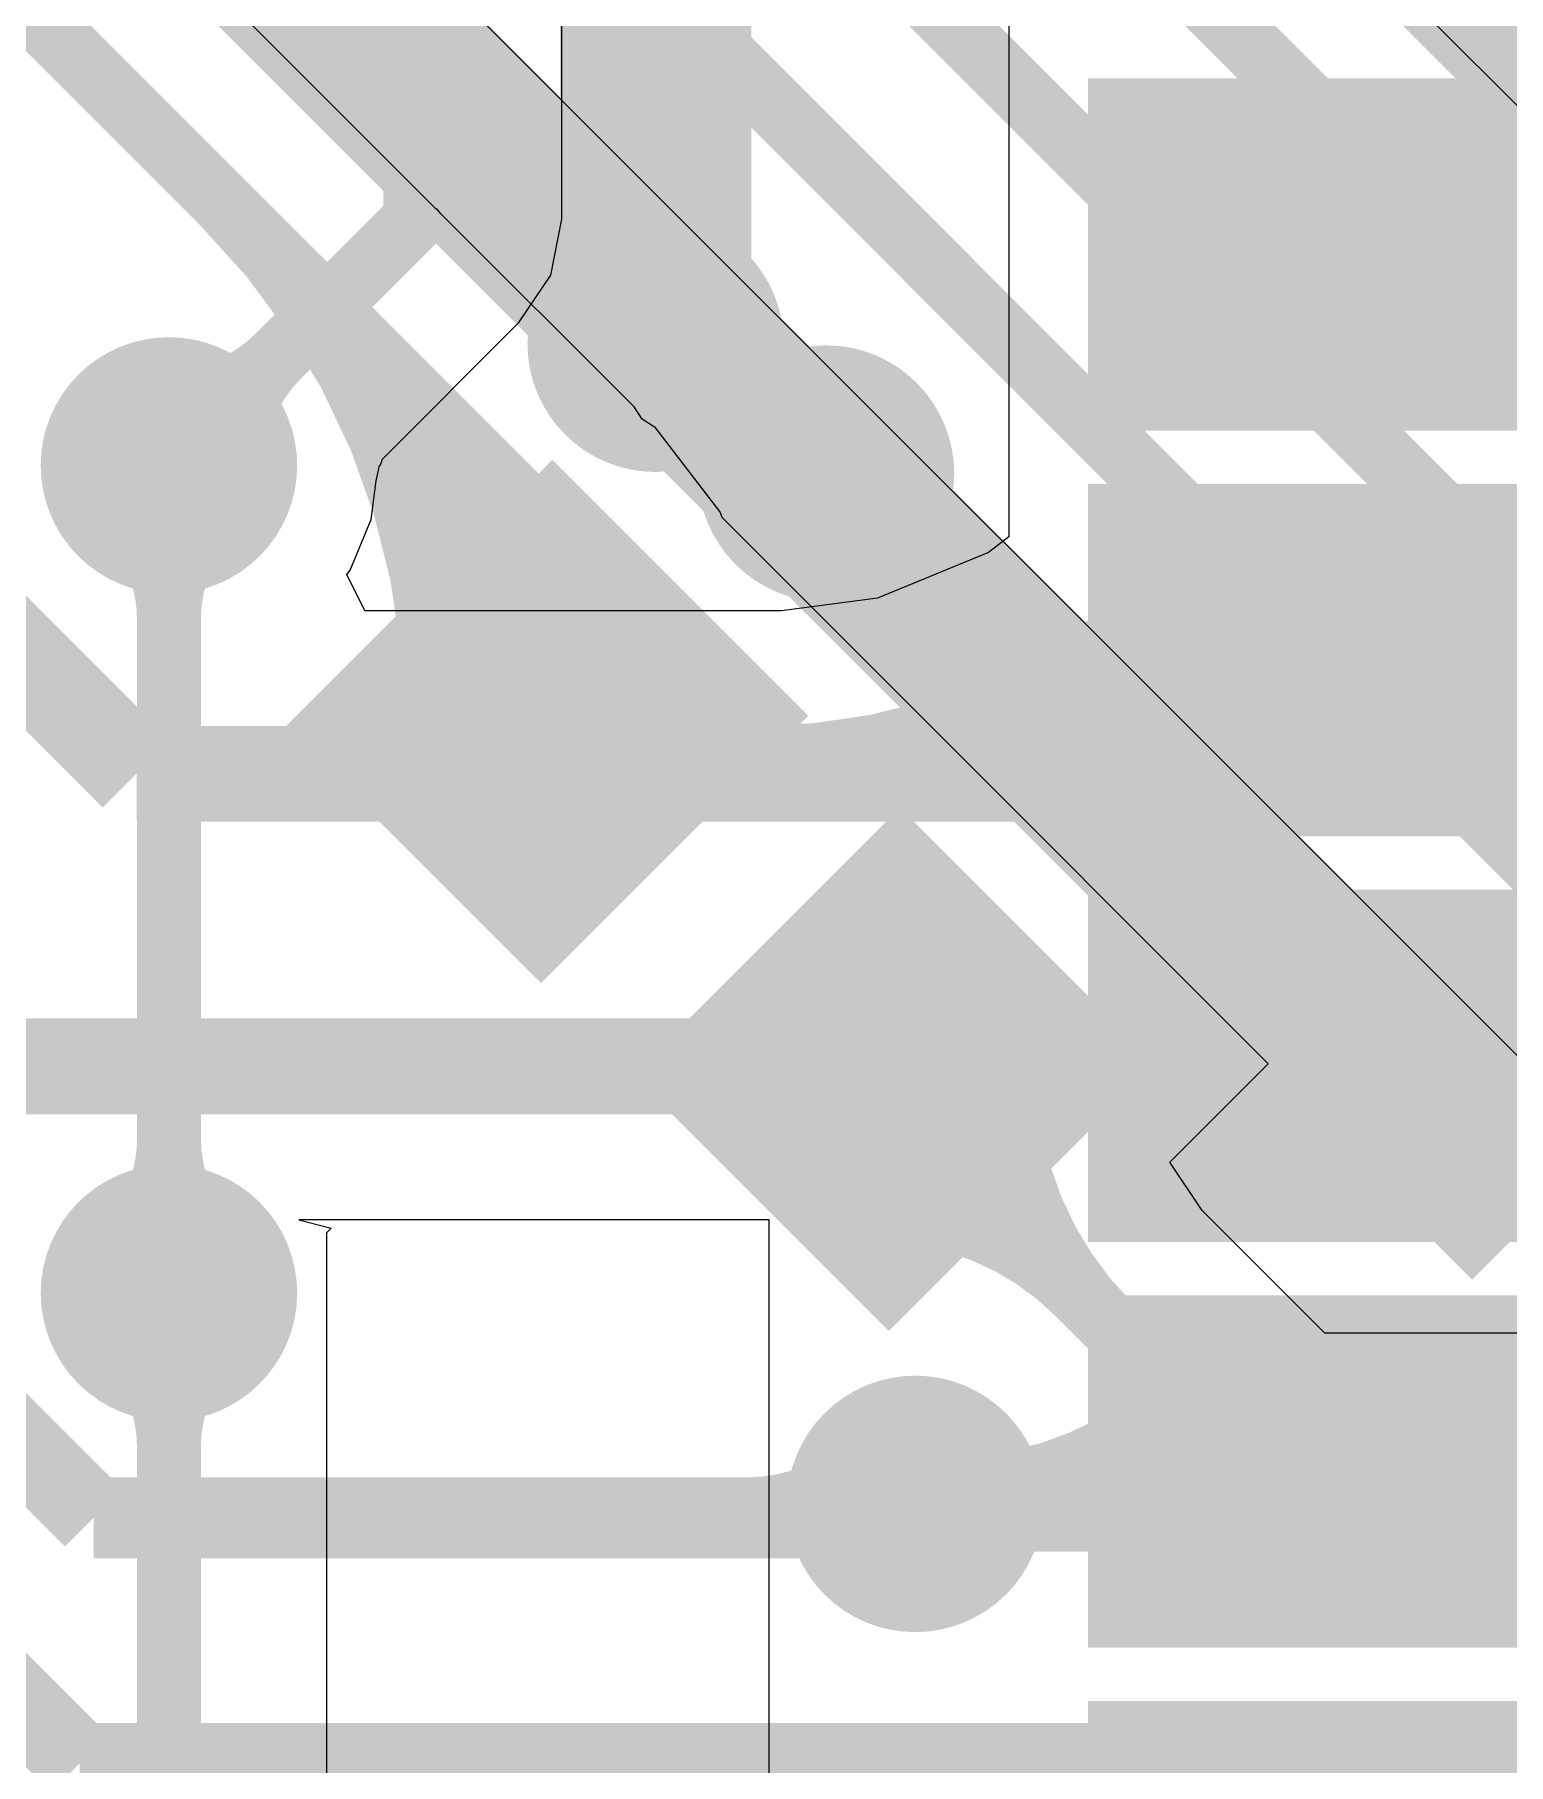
# Model space of a CAD drawing. Extents: x 56.2 to 141.8, y 48 to 96.4.
# Drawn here: x 104.15 to 108.77, y 76.93 to 82.35 of the extents above; entities that cross this region are included whole.
import ezdxf

# ---------------------------------------------------------------- set-up
doc = ezdxf.new("R2010")
doc.units = 0
doc.header["$MEASUREMENT"] = 0
for name, color, linetype in [('BOTTOMLAYER', 5, 'CONTINUOUS'), ('BOTTOMPASTE', 16, 'CONTINUOUS'), ('BOTTOMSOLDER', 6, 'CONTINUOUS'), ('MULTILAYER', 9, 'CONTINUOUS'), ('TOPLAYER', 1, 'CONTINUOUS'), ('TOPPASTE', 8, 'CONTINUOUS'), ('TOPSOLDER', 216, 'CONTINUOUS')]:
    doc.layers.add(name, color=color, linetype=linetype)

msp = doc.modelspace()

# ---------------------------------------------------------------- linework, layer by layer
at = {"layer": 'BOTTOMLAYER'}
for p, q in [((101.790952, 86.155185), (108.895568, 79.050568)), ((105.4089, 81.802963), (101.174012, 86.037852)), ((109.918048, 81.002215), (105.645532, 85.274732)), ((105.408908, 81.802958), (105.4089, 81.802963)), ((105.410317, 81.804368), (105.408908, 81.802958)), ((105.423233, 81.78863), (105.410317, 81.804368)), ((106.02816, 81.183704), (105.423233, 81.78863)), ((106.053628, 81.145588), (106.02816, 81.183704)), ((106.091749, 81.120117), (106.053628, 81.145588)), ((106.093255, 81.121623), (106.091749, 81.120117)), ((106.296668, 80.856534), (106.093255, 81.121623)), ((106.30506, 80.836275), (106.296668, 80.856534)), ((106.86115, 80.280185), (106.30506, 80.836275)), ((108.013734, 79.127601), (106.86115, 80.280185)), ((107.705896, 78.819764), (108.013734, 79.127601)), ((107.807382, 78.667882), (107.705896, 78.819764)), ((108.190848, 78.284415), (107.807382, 78.667882)), ((114.211496, 78.284415), (108.190848, 78.284415))]:
    msp.add_line(p, q, dxfattribs=at)
for points, const_width in [([(102.616, 87.6554), (109.728, 80.5434)], 0.2), ([(102.2604, 87.1474), (109.474, 79.9338)], 0.2), ([(101.981, 86.614), (109.22, 79.375)], 0.2), ([(100.6094, 85.9536), (105.703728, 80.859272)], 0.2), ([(102.8192, 84.709), (108.8644, 78.6638)], 0.599999), ([(106.8324, 84.4042), (110.0328, 81.2038)], 0.599999), ([(104.5718, 78.4098), (104.5718, 81.0006)], 0.2), ([(105.703728, 80.122672), (105.703728, 80.859272)], 0.2), ([(102.87, 79.1718), (104.335999, 77.705801)], 0.254), ([(106.792674, 79.033726), (108.0008, 77.8256)], 0.2), ([(102.235, 78.994), (104.2924, 76.9366)], 0.254), ([(108.0008, 77.8256), (114.6048, 77.8256)], 0.2), ([(104.335999, 77.705801), (106.865001, 77.705801)], 0.254), ([(106.865001, 77.705801), (106.9086, 77.7494)], 0.254), ([(104.2924, 76.9366), (117.856, 76.9366)], 0.254)]:
    msp.add_lwpolyline(points, dxfattribs=dict(at, const_width=const_width))
for points, const_width in [([(104.743054, 81.819946, -0.198912), (105.407203, 80.216548)], 0.2), ([(104.743054, 81.819946, -0.198912), (105.407203, 80.216548)], 0.2), ([(104.743054, 81.819946, -0.198912), (105.407203, 80.216548)], 0.2), ([(104.743054, 81.819946, -0.198912), (105.407203, 80.216548)], 0.2), ([(105.084476, 81.478526, -0.198912), (105.607203, 80.216548)], 0.2), ([(105.084476, 81.478526, -0.198912), (105.607203, 80.216548)], 0.2), ([(105.084476, 81.478526, -0.198912), (105.607203, 80.216548)], 0.2), ([(105.084476, 81.478526, -0.198912), (105.607203, 80.216548)], 0.2), ([(105.425895, 81.137105, -0.198912), (105.807203, 80.216548)], 0.2), ([(105.425895, 81.137105, -0.198912), (105.807203, 80.216548)], 0.2), ([(105.425895, 81.137105, -0.198912), (105.807203, 80.216548)], 0.2), ([(105.425895, 81.137105, -0.198912), (105.807203, 80.216548)], 0.2), ([(104.430378, 80.859178, -0.198912), (104.5718, 80.517759)], 0.2), ([(104.430378, 80.859178, -0.198912), (104.5718, 80.517759)], 0.2), ([(104.5718, 80.517759, -0.198912), (104.713222, 80.859178)], 0.2), ([(104.5718, 80.517759, -0.198912), (104.713222, 80.859178)], 0.2), ([(105.767317, 80.795685, -0.198912), (106.007202, 80.216548)], 0.2), ([(105.767317, 80.795685, -0.198912), (106.007202, 80.216548)], 0.2), ([(105.767317, 80.795685, -0.198912), (106.007202, 80.216548)], 0.2), ([(105.767317, 80.795685, -0.198912), (106.007202, 80.216548)], 0.2), ([(107.172277, 78.654123, -0.198912), (106.990799, 79.09225)], 0.2), ([(107.172277, 78.654123, -0.198912), (106.990799, 79.09225)], 0.2), ([(107.172277, 78.654123, -0.198912), (106.990799, 79.09225)], 0.2), ([(107.172277, 78.654123, -0.198912), (106.990799, 79.09225)], 0.2), ([(107.513699, 78.312701, -0.198912), (107.190799, 79.09225)], 0.2), ([(107.513699, 78.312701, -0.198912), (107.190799, 79.09225)], 0.2), ([(107.513699, 78.312701, -0.198912), (107.190799, 79.09225)], 0.2), ([(107.513699, 78.312701, -0.198912), (107.190799, 79.09225)], 0.2), ([(107.415769, 78.410631, -0.198912), (107.157675, 79.033726)], 0.2), ([(107.415769, 78.410631, -0.198912), (107.157675, 79.033726)], 0.2), ([(104.5718, 78.892641, -0.198912), (104.430378, 78.551222)], 0.2), ([(104.5718, 78.892641, -0.198912), (104.430378, 78.551222)], 0.2), ([(104.713222, 78.551222, -0.198912), (104.5718, 78.892641)], 0.2), ([(104.713222, 78.551222, -0.198912), (104.5718, 78.892641)], 0.2), ([(106.825799, 78.727249, -0.198912), (107.29244, 78.53396)], 0.2), ([(106.825799, 78.727249, -0.198912), (107.29244, 78.53396)], 0.2), ([(106.825799, 78.727249, -0.198912), (107.29244, 78.53396)], 0.2), ([(106.825799, 78.727249, -0.198912), (107.29244, 78.53396)], 0.2), ([(106.792674, 78.668725, -0.198912), (107.415769, 78.410631)], 0.2), ([(106.792674, 78.668725, -0.198912), (107.415769, 78.410631)], 0.2), ([(106.786271, 77.871729, -0.198912), (106.385685, 77.705801)], 0.254), ([(106.786271, 77.871729, -0.198912), (106.385685, 77.705801)], 0.254), ([(106.786271, 77.871729, -0.198912), (106.385685, 77.705801)], 0.254), ([(106.786271, 77.871729, -0.198912), (106.385685, 77.705801)], 0.254), ([(106.786271, 77.871729, -0.198912), (106.385685, 77.705801)], 0.254), ([(106.786271, 77.871729, -0.198912), (106.385685, 77.705801)], 0.254), ([(106.786271, 77.871729, -0.198912), (106.385685, 77.705801)], 0.254), ([(106.786271, 77.871729, -0.198912), (106.385685, 77.705801)], 0.254), ([(106.786271, 77.871729, -0.198912), (106.385685, 77.705801)], 0.254), ([(106.786271, 77.871729, -0.198912), (106.385685, 77.705801)], 0.254), ([(106.786271, 77.871729, -0.198912), (106.385685, 77.705801)], 0.254), ([(106.786271, 77.871729, -0.198912), (106.385685, 77.705801)], 0.254), ([(106.786271, 77.871729, -0.198912), (106.385685, 77.705801)], 0.254), ([(106.786271, 77.871729, -0.198912), (106.385685, 77.705801)], 0.254), ([(106.5962, 77.705801, -0.198912), (106.786271, 77.627071)], 0.254), ([(106.5962, 77.705801, -0.198912), (106.786271, 77.627071)], 0.254), ([(106.5962, 77.705801, -0.198912), (106.786271, 77.627071)], 0.254), ([(106.5962, 77.705801, -0.198912), (106.786271, 77.627071)], 0.254), ([(106.5962, 77.705801, -0.198912), (106.786271, 77.627071)], 0.254), ([(106.5962, 77.705801, -0.198912), (106.786271, 77.627071)], 0.254), ([(106.5962, 77.705801, -0.198912), (106.786271, 77.627071)], 0.254), ([(106.5962, 77.705801, -0.198912), (106.786271, 77.627071)], 0.254), ([(106.5962, 77.705801, -0.198912), (106.786271, 77.627071)], 0.254), ([(106.5962, 77.705801, -0.198912), (106.786271, 77.627071)], 0.254), ([(106.5962, 77.705801, -0.198912), (106.786271, 77.627071)], 0.254), ([(106.5962, 77.705801, -0.198912), (106.786271, 77.627071)], 0.254), ([(106.5962, 77.705801, -0.198912), (106.786271, 77.627071)], 0.254), ([(106.5962, 77.705801, -0.198912), (106.786271, 77.627071)], 0.254)]:
    msp.add_lwpolyline(points, format="xyb", dxfattribs=dict(at, const_width=const_width))
for points, const_width in [([(104.693055, 81.819946, 1), (104.793054, 81.819946, 1)], 0.1), ([(104.693055, 81.819946, 1), (104.793054, 81.819946, 1)], 0.1), ([(104.693055, 81.819946, 1), (104.793054, 81.819946, 1)], 0.1), ([(104.693055, 81.819946, 1), (104.793054, 81.819946, 1)], 0.1), ([(105.9458, 81.3816, 1), (106.2458, 81.3816, 1)], 0.299999), ([(105.034476, 81.478526, 1), (105.134476, 81.478526, 1)], 0.1), ([(105.034476, 81.478526, 1), (105.134476, 81.478526, 1)], 0.1), ([(105.034476, 81.478526, 1), (105.134476, 81.478526, 1)], 0.1), ([(105.034476, 81.478526, 1), (105.134476, 81.478526, 1)], 0.1), ([(104.4218, 81.0006, 1), (104.7218, 81.0006, 1)], 0.299999), ([(105.375895, 81.137105, 1), (105.475895, 81.137105, 1)], 0.1), ([(105.375895, 81.137105, 1), (105.475895, 81.137105, 1)], 0.1), ([(105.375895, 81.137105, 1), (105.475895, 81.137105, 1)], 0.1), ([(105.375895, 81.137105, 1), (105.475895, 81.137105, 1)], 0.1), ([(106.4792, 80.9752, 1), (106.7792, 80.9752, 1)], 0.299999), ([(104.380378, 80.859178, 1), (104.480378, 80.859178, 1)], 0.1), ([(104.380378, 80.859178, 1), (104.480378, 80.859178, 1)], 0.1), ([(104.663222, 80.859178, 1), (104.763222, 80.859178, 1)], 0.1), ([(104.663222, 80.859178, 1), (104.763222, 80.859178, 1)], 0.1), ([(105.717317, 80.795685, 1), (105.817317, 80.795685, 1)], 0.1), ([(105.717317, 80.795685, 1), (105.817317, 80.795685, 1)], 0.1), ([(105.717317, 80.795685, 1), (105.817317, 80.795685, 1)], 0.1), ([(105.717317, 80.795685, 1), (105.817317, 80.795685, 1)], 0.1), ([(104.5218, 80.517759, 1), (104.6218, 80.517759, 1)], 0.1), ([(104.5218, 80.517759, 1), (104.6218, 80.517759, 1)], 0.1), ([(104.5218, 80.517759, 1), (104.6218, 80.517759, 1)], 0.1), ([(104.5218, 80.517759, 1), (104.6218, 80.517759, 1)], 0.1), ([(105.357204, 80.216548, 1), (105.457203, 80.216548, 1)], 0.1), ([(105.357204, 80.216548, 1), (105.457203, 80.216548, 1)], 0.1), ([(105.357204, 80.216548, 1), (105.457203, 80.216548, 1)], 0.1), ([(105.357204, 80.216548, 1), (105.457203, 80.216548, 1)], 0.1), ([(105.557203, 80.216548, 1), (105.657203, 80.216548, 1)], 0.1), ([(105.557203, 80.216548, 1), (105.657203, 80.216548, 1)], 0.1), ([(105.557203, 80.216548, 1), (105.657203, 80.216548, 1)], 0.1), ([(105.557203, 80.216548, 1), (105.657203, 80.216548, 1)], 0.1), ([(105.757203, 80.216548, 1), (105.857203, 80.216548, 1)], 0.1), ([(105.757203, 80.216548, 1), (105.857203, 80.216548, 1)], 0.1), ([(105.757203, 80.216548, 1), (105.857203, 80.216548, 1)], 0.1), ([(105.757203, 80.216548, 1), (105.857203, 80.216548, 1)], 0.1), ([(105.957202, 80.216548, 1), (106.057202, 80.216548, 1)], 0.1), ([(105.957202, 80.216548, 1), (106.057202, 80.216548, 1)], 0.1), ([(105.957202, 80.216548, 1), (106.057202, 80.216548, 1)], 0.1), ([(105.957202, 80.216548, 1), (106.057202, 80.216548, 1)], 0.1), ([(106.9408, 79.09225, 1), (107.040799, 79.09225, 1)], 0.1), ([(106.9408, 79.09225, 1), (107.040799, 79.09225, 1)], 0.1), ([(106.9408, 79.09225, 1), (107.040799, 79.09225, 1)], 0.1), ([(106.9408, 79.09225, 1), (107.040799, 79.09225, 1)], 0.1), ([(107.140799, 79.09225, 1), (107.240799, 79.09225, 1)], 0.1), ([(107.140799, 79.09225, 1), (107.240799, 79.09225, 1)], 0.1), ([(107.140799, 79.09225, 1), (107.240799, 79.09225, 1)], 0.1), ([(107.140799, 79.09225, 1), (107.240799, 79.09225, 1)], 0.1), ([(107.107675, 79.033726, 1), (107.207675, 79.033726, 1)], 0.1), ([(107.107675, 79.033726, 1), (107.207675, 79.033726, 1)], 0.1), ([(104.5218, 78.892641, 1), (104.6218, 78.892641, 1)], 0.1), ([(104.5218, 78.892641, 1), (104.6218, 78.892641, 1)], 0.1), ([(104.5218, 78.892641, 1), (104.6218, 78.892641, 1)], 0.1), ([(104.5218, 78.892641, 1), (104.6218, 78.892641, 1)], 0.1), ([(106.775799, 78.727249, 1), (106.875798, 78.727249, 1)], 0.1), ([(106.775799, 78.727249, 1), (106.875798, 78.727249, 1)], 0.1), ([(106.775799, 78.727249, 1), (106.875798, 78.727249, 1)], 0.1), ([(106.775799, 78.727249, 1), (106.875798, 78.727249, 1)], 0.1), ([(106.742674, 78.668725, 1), (106.842674, 78.668725, 1)], 0.1), ([(106.742674, 78.668725, 1), (106.842674, 78.668725, 1)], 0.1), ([(107.122277, 78.654123, 1), (107.222277, 78.654123, 1)], 0.1), ([(107.122277, 78.654123, 1), (107.222277, 78.654123, 1)], 0.1), ([(107.122277, 78.654123, 1), (107.222277, 78.654123, 1)], 0.1), ([(107.122277, 78.654123, 1), (107.222277, 78.654123, 1)], 0.1), ([(104.4218, 78.4098, 1), (104.7218, 78.4098, 1)], 0.299999), ([(104.380378, 78.551222, 1), (104.480378, 78.551222, 1)], 0.1), ([(104.380378, 78.551222, 1), (104.480378, 78.551222, 1)], 0.1), ([(104.663222, 78.551222, 1), (104.763222, 78.551222, 1)], 0.1), ([(104.663222, 78.551222, 1), (104.763222, 78.551222, 1)], 0.1), ([(107.24244, 78.53396, 1), (107.34244, 78.53396, 1)], 0.1), ([(107.24244, 78.53396, 1), (107.34244, 78.53396, 1)], 0.1), ([(107.24244, 78.53396, 1), (107.34244, 78.53396, 1)], 0.1), ([(107.24244, 78.53396, 1), (107.34244, 78.53396, 1)], 0.1), ([(107.36577, 78.410631, 1), (107.465769, 78.410631, 1)], 0.1), ([(107.36577, 78.410631, 1), (107.465769, 78.410631, 1)], 0.1), ([(107.36577, 78.410631, 1), (107.465769, 78.410631, 1)], 0.1), ([(107.36577, 78.410631, 1), (107.465769, 78.410631, 1)], 0.1), ([(107.463699, 78.312701, 1), (107.563699, 78.312701, 1)], 0.1), ([(107.463699, 78.312701, 1), (107.563699, 78.312701, 1)], 0.1), ([(107.463699, 78.312701, 1), (107.563699, 78.312701, 1)], 0.1), ([(107.463699, 78.312701, 1), (107.563699, 78.312701, 1)], 0.1), ([(106.7586, 77.7494, 1), (107.0586, 77.7494, 1)], 0.299999), ([(106.722771, 77.871729, 1), (106.849771, 77.871729, 1)], 0.127), ([(106.722771, 77.871729, 1), (106.849771, 77.871729, 1)], 0.127), ([(106.722771, 77.871729, 1), (106.849771, 77.871729, 1)], 0.127), ([(106.722771, 77.871729, 1), (106.849771, 77.871729, 1)], 0.127), ([(106.722771, 77.871729, 1), (106.849771, 77.871729, 1)], 0.127), ([(106.722771, 77.871729, 1), (106.849771, 77.871729, 1)], 0.127), ([(106.722771, 77.871729, 1), (106.849771, 77.871729, 1)], 0.127), ([(106.722771, 77.871729, 1), (106.849771, 77.871729, 1)], 0.127), ([(106.722771, 77.871729, 1), (106.849771, 77.871729, 1)], 0.127), ([(106.722771, 77.871729, 1), (106.849771, 77.871729, 1)], 0.127), ([(106.722771, 77.871729, 1), (106.849771, 77.871729, 1)], 0.127), ([(106.722771, 77.871729, 1), (106.849771, 77.871729, 1)], 0.127), ([(106.722771, 77.871729, 1), (106.849771, 77.871729, 1)], 0.127), ([(106.722771, 77.871729, 1), (106.849771, 77.871729, 1)], 0.127), ([(106.322185, 77.705801, 1), (106.449185, 77.705801, 1)], 0.127), ([(106.322185, 77.705801, 1), (106.449185, 77.705801, 1)], 0.127), ([(106.322185, 77.705801, 1), (106.449185, 77.705801, 1)], 0.127), ([(106.322185, 77.705801, 1), (106.449185, 77.705801, 1)], 0.127), ([(106.322185, 77.705801, 1), (106.449185, 77.705801, 1)], 0.127), ([(106.322185, 77.705801, 1), (106.449185, 77.705801, 1)], 0.127), ([(106.322185, 77.705801, 1), (106.449185, 77.705801, 1)], 0.127), ([(106.322185, 77.705801, 1), (106.449185, 77.705801, 1)], 0.127), ([(106.322185, 77.705801, 1), (106.449185, 77.705801, 1)], 0.127), ([(106.322185, 77.705801, 1), (106.449185, 77.705801, 1)], 0.127), ([(106.322185, 77.705801, 1), (106.449185, 77.705801, 1)], 0.127), ([(106.322185, 77.705801, 1), (106.449185, 77.705801, 1)], 0.127), ([(106.322185, 77.705801, 1), (106.449185, 77.705801, 1)], 0.127), ([(106.322185, 77.705801, 1), (106.449185, 77.705801, 1)], 0.127), ([(106.5327, 77.705801, 1), (106.6597, 77.705801, 1)], 0.127), ([(106.5327, 77.705801, 1), (106.6597, 77.705801, 1)], 0.127), ([(106.5327, 77.705801, 1), (106.6597, 77.705801, 1)], 0.127), ([(106.5327, 77.705801, 1), (106.6597, 77.705801, 1)], 0.127), ([(106.5327, 77.705801, 1), (106.6597, 77.705801, 1)], 0.127), ([(106.5327, 77.705801, 1), (106.6597, 77.705801, 1)], 0.127), ([(106.5327, 77.705801, 1), (106.6597, 77.705801, 1)], 0.127), ([(106.5327, 77.705801, 1), (106.6597, 77.705801, 1)], 0.127), ([(106.5327, 77.705801, 1), (106.6597, 77.705801, 1)], 0.127), ([(106.5327, 77.705801, 1), (106.6597, 77.705801, 1)], 0.127), ([(106.5327, 77.705801, 1), (106.6597, 77.705801, 1)], 0.127), ([(106.5327, 77.705801, 1), (106.6597, 77.705801, 1)], 0.127), ([(106.5327, 77.705801, 1), (106.6597, 77.705801, 1)], 0.127), ([(106.5327, 77.705801, 1), (106.6597, 77.705801, 1)], 0.127), ([(106.722771, 77.627071, 1), (106.849771, 77.627071, 1)], 0.127), ([(106.722771, 77.627071, 1), (106.849771, 77.627071, 1)], 0.127), ([(106.722771, 77.627071, 1), (106.849771, 77.627071, 1)], 0.127), ([(106.722771, 77.627071, 1), (106.849771, 77.627071, 1)], 0.127), ([(106.722771, 77.627071, 1), (106.849771, 77.627071, 1)], 0.127), ([(106.722771, 77.627071, 1), (106.849771, 77.627071, 1)], 0.127), ([(106.722771, 77.627071, 1), (106.849771, 77.627071, 1)], 0.127), ([(106.722771, 77.627071, 1), (106.849771, 77.627071, 1)], 0.127), ([(106.722771, 77.627071, 1), (106.849771, 77.627071, 1)], 0.127), ([(106.722771, 77.627071, 1), (106.849771, 77.627071, 1)], 0.127), ([(106.722771, 77.627071, 1), (106.849771, 77.627071, 1)], 0.127), ([(106.722771, 77.627071, 1), (106.849771, 77.627071, 1)], 0.127), ([(106.722771, 77.627071, 1), (106.849771, 77.627071, 1)], 0.127), ([(106.722771, 77.627071, 1), (106.849771, 77.627071, 1)], 0.127)]:
    msp.add_lwpolyline(points, format="xyb", close=True, dxfattribs=dict(at, const_width=const_width))
for points in [[(105.079241, 80.181196), (105.736852, 79.523585), (105.772204, 80.874159), (106.429815, 80.216548)], [(106.168187, 79.09225), (106.825799, 78.434639), (106.86115, 79.785213), (107.518761, 79.127601)]]:
    msp.add_solid(points, dxfattribs=at)
at = {"layer": 'BOTTOMPASTE'}
for points in [[(105.079241, 80.181196), (105.736852, 79.523585), (105.772204, 80.874159), (106.429815, 80.216548)], [(106.168187, 79.09225), (106.825799, 78.434639), (106.86115, 79.785213), (107.518761, 79.127601)]]:
    msp.add_solid(points, dxfattribs=at)
at = {"layer": 'BOTTOMSOLDER', "const_width": 0.401599}
for points in [[(105.895, 81.3816, 1), (106.2966, 81.3816, 1)], [(104.371, 81.0006, 1), (104.7726, 81.0006, 1)], [(106.4284, 80.9752, 1), (106.83, 80.9752, 1)], [(104.371, 78.4098, 1), (104.7726, 78.4098, 1)], [(106.7078, 77.7494, 1), (107.1094, 77.7494, 1)]]:
    msp.add_lwpolyline(points, format="xyb", close=True, dxfattribs=at)
at = {"layer": 'BOTTOMSOLDER'}
for points in [[(104.935558, 80.181196), (105.736852, 79.379902), (105.772204, 81.017842), (106.573498, 80.216548)], [(106.024505, 79.09225), (106.825799, 78.290956), (106.86115, 79.928895), (107.662444, 79.127601)]]:
    msp.add_solid(points, dxfattribs=at)
at = {"layer": 'MULTILAYER', "const_width": 0.299999}
for points in [[(105.9458, 81.3816, 1), (106.2458, 81.3816, 1)], [(104.4218, 81.0006, 1), (104.7218, 81.0006, 1)], [(106.4792, 80.9752, 1), (106.7792, 80.9752, 1)], [(104.4218, 78.4098, 1), (104.7218, 78.4098, 1)], [(106.7586, 77.7494, 1), (107.0586, 77.7494, 1)]]:
    msp.add_lwpolyline(points, format="xyb", close=True, dxfattribs=at)
at = {"layer": 'TOPLAYER'}
for p, q in [((105.802217, 81.772201), (105.802217, 87.569599)), ((107.201221, 83.400963), (107.201221, 82.130963)), ((107.201221, 82.130963), (107.201221, 80.860963)), ((105.767292, 81.596619), (105.802217, 81.772201)), ((105.667833, 81.44777), (105.767292, 81.596619)), ((105.237661, 81.017598), (105.667833, 81.44777)), ((105.221128, 80.952904), (105.230615, 81.000597)), ((105.230615, 81.000597), (105.23284, 81.000595)), ((105.23284, 81.000597), (105.232845, 81.0006)), ((105.23284, 81.000595), (105.23284, 81.000597)), ((105.23284, 81.000597), (105.23284, 81.000597)), ((105.232843, 81.0006), (105.236035, 81.008309)), ((105.232845, 81.0006), (105.232843, 81.0006)), ((105.236035, 81.008309), (105.239231, 81.016013)), ((105.237661, 81.017595), (105.237661, 81.017598)), ((105.238954, 81.016292), (105.237661, 81.017595)), ((105.239231, 81.016015), (105.238954, 81.016292)), ((105.239231, 81.016013), (105.239231, 81.016015)), ((105.239231, 81.016013), (105.239231, 81.016013)), ((105.239231, 81.016013), (105.239231, 81.016013)), ((105.205068, 80.830915), (105.221128, 80.952904)), ((107.201221, 80.860963), (107.201221, 80.77737)), ((105.139571, 80.672798), (105.205068, 80.830915)), ((107.201221, 80.77737), (107.137457, 80.728442)), ((107.137457, 80.728442), (106.79066, 80.584794)), ((105.129061, 80.6591), (105.139571, 80.672798)), ((105.185233, 80.545196), (105.129061, 80.6591)), ((106.489889, 80.545196), (105.185233, 80.545196)), ((106.79066, 80.584794), (106.489889, 80.545196)), ((104.9782, 78.6384), (105.0798, 78.613)), ((106.4514, 78.6384), (104.9782, 78.6384)), ((106.4514, 76.178476), (106.4514, 78.6384)), ((105.0798, 78.613), (105.064697, 78.597897)), ((105.064697, 78.597897), (105.064697, 75.964979))]:
    msp.add_line(p, q, dxfattribs=at)
for points, const_width in [([(106.0958, 81.4324), (106.0958, 88.5952)], 0.599999), ([(105.343401, 81.772201), (105.343401, 87.569599)], 0.2), ([(104.5718, 81.0006), (105.343401, 81.772201)], 0.2), ([(108.551218, 81.661), (109.9566, 81.661)], 0.2), ([(103.609, 80.8966), (104.4702, 80.0354)], 0.299999), ([(104.4702, 80.0354), (109.032599, 80.0354)], 0.299999), ([(102.050997, 79.119199), (108.549417, 79.119199)], 0.299999), ([(108.549417, 79.119199), (108.551218, 79.121)], 0.299999), ([(104.5718, 74.3712), (104.5718, 78.4098)], 0.2), ([(106.9086, 77.7494), (108.551218, 77.7494)], 0.299999)]:
    msp.add_lwpolyline(points, dxfattribs=dict(at, const_width=const_width))
for points, const_width in [([(103.7066, 81.788, -0.198912), (104.266594, 83.139938)], 0.399999), ([(104.913219, 81.342022, -0.198912), (104.5718, 81.2006)], 0.2), ([(104.913219, 81.342022, -0.198912), (104.5718, 81.2006)], 0.2), ([(104.7718, 81.0006, -0.198912), (104.913222, 81.342019)], 0.2), ([(104.7718, 81.0006, -0.198912), (104.913222, 81.342019)], 0.2), ([(107.789091, 80.603115, -0.198912), (106.418504, 80.0354)], 0.299999), ([(107.789091, 80.603115, -0.198912), (106.418504, 80.0354)], 0.299999), ([(107.789091, 80.603115, -0.198912), (106.418504, 80.0354)], 0.299999), ([(107.789091, 80.603115, -0.198912), (106.418504, 80.0354)], 0.299999), ([(107.789091, 80.603115, -0.198912), (106.418504, 80.0354)], 0.299999), ([(107.789091, 80.603115, -0.198912), (106.418504, 80.0354)], 0.299999), ([(107.789091, 80.603115, -0.198912), (106.418504, 80.0354)], 0.299999), ([(108.001222, 80.390985, -0.198912), (107.142768, 80.0354)], 0.299999), ([(108.001222, 80.390985, -0.198912), (107.142768, 80.0354)], 0.299999), ([(108.001222, 80.390985, -0.198912), (107.142768, 80.0354)], 0.299999), ([(108.001222, 80.390985, -0.198912), (107.142768, 80.0354)], 0.299999), ([(108.001222, 80.390985, -0.198912), (107.142768, 80.0354)], 0.299999), ([(108.001222, 80.390985, -0.198912), (107.142768, 80.0354)], 0.299999), ([(108.001222, 80.390985, -0.198912), (107.142768, 80.0354)], 0.299999), ([(107.789091, 79.333115, -0.198912), (107.272653, 79.119199)], 0.299999), ([(107.789091, 79.333115, -0.198912), (107.272653, 79.119199)], 0.299999), ([(107.789091, 79.333115, -0.198912), (107.272653, 79.119199)], 0.299999), ([(107.789091, 79.333115, -0.198912), (107.272653, 79.119199)], 0.299999), ([(107.789091, 79.333115, -0.198912), (107.272653, 79.119199)], 0.299999), ([(107.789091, 79.333115, -0.198912), (107.272653, 79.119199)], 0.299999), ([(107.789091, 79.333115, -0.198912), (107.272653, 79.119199)], 0.299999), ([(107.789091, 79.333115, -0.198912), (107.272653, 79.119199)], 0.299999), ([(107.789091, 79.333115, -0.198912), (107.272653, 79.119199)], 0.299999), ([(107.789091, 79.333115, -0.198912), (107.272653, 79.119199)], 0.299999), ([(107.789091, 79.333115, -0.198912), (107.272653, 79.119199)], 0.299999), ([(107.789091, 79.333115, -0.198912), (107.272653, 79.119199)], 0.299999), ([(107.789091, 79.333115, -0.198912), (107.272653, 79.119199)], 0.299999), ([(107.789091, 79.333115, -0.198912), (107.272653, 79.119199)], 0.299999), ([(107.281226, 79.119199, -0.198912), (107.789091, 78.908834)], 0.299999), ([(107.281226, 79.119199, -0.198912), (107.789091, 78.908834)], 0.299999), ([(107.281226, 79.119199, -0.198912), (107.789091, 78.908834)], 0.299999), ([(107.281226, 79.119199, -0.198912), (107.789091, 78.908834)], 0.299999), ([(107.281226, 79.119199, -0.198912), (107.789091, 78.908834)], 0.299999), ([(107.281226, 79.119199, -0.198912), (107.789091, 78.908834)], 0.299999), ([(107.281226, 79.119199, -0.198912), (107.789091, 78.908834)], 0.299999), ([(107.281226, 79.119199, -0.198912), (107.789091, 78.908834)], 0.299999), ([(107.281226, 79.119199, -0.198912), (107.789091, 78.908834)], 0.299999), ([(107.281226, 79.119199, -0.198912), (107.789091, 78.908834)], 0.299999), ([(107.281226, 79.119199, -0.198912), (107.789091, 78.908834)], 0.299999), ([(107.281226, 79.119199, -0.198912), (107.789091, 78.908834)], 0.299999), ([(107.281226, 79.119199, -0.198912), (107.789091, 78.908834)], 0.299999), ([(107.281226, 79.119199, -0.198912), (107.789091, 78.908834)], 0.299999), ([(104.430378, 78.268378, -0.198912), (104.5718, 77.926959)], 0.2), ([(104.430378, 78.268378, -0.198912), (104.5718, 77.926959)], 0.2), ([(104.5718, 77.926959, -0.198912), (104.713222, 78.268378)], 0.2), ([(104.5718, 77.926959, -0.198912), (104.713222, 78.268378)], 0.2), ([(107.789091, 78.063115, -0.198912), (107.031716, 77.7494)], 0.299999), ([(107.789091, 78.063115, -0.198912), (107.031716, 77.7494)], 0.299999), ([(107.789091, 78.063115, -0.198912), (107.031716, 77.7494)], 0.299999), ([(107.789091, 78.063115, -0.198912), (107.031716, 77.7494)], 0.299999), ([(107.789091, 78.063115, -0.198912), (107.031716, 77.7494)], 0.299999), ([(107.789091, 78.063115, -0.198912), (107.031716, 77.7494)], 0.299999), ([(107.789091, 78.063115, -0.198912), (107.031716, 77.7494)], 0.299999), ([(107.789091, 78.063115, -0.198912), (107.031716, 77.7494)], 0.299999), ([(107.789091, 78.063115, -0.198912), (107.031716, 77.7494)], 0.299999), ([(107.789091, 78.063115, -0.198912), (107.031716, 77.7494)], 0.299999), ([(107.789091, 78.063115, -0.198912), (107.031716, 77.7494)], 0.299999), ([(107.789091, 78.063115, -0.198912), (107.031716, 77.7494)], 0.299999), ([(107.789091, 78.063115, -0.198912), (107.031716, 77.7494)], 0.299999), ([(107.789091, 78.063115, -0.198912), (107.031716, 77.7494)], 0.299999), ([(107.27073, 77.7494, -0.198912), (107.014665, 77.855465)], 0.299999), ([(107.27073, 77.7494, -0.198912), (107.014665, 77.855465)], 0.299999), ([(107.27073, 77.7494, -0.198912), (107.014665, 77.855465)], 0.299999), ([(107.27073, 77.7494, -0.198912), (107.014665, 77.855465)], 0.299999), ([(107.27073, 77.7494, -0.198912), (107.014665, 77.855465)], 0.299999), ([(107.27073, 77.7494, -0.198912), (107.014665, 77.855465)], 0.299999), ([(107.27073, 77.7494, -0.198912), (107.014665, 77.855465)], 0.299999), ([(107.27073, 77.7494, -0.198912), (107.014665, 77.855465)], 0.299999), ([(107.27073, 77.7494, -0.198912), (107.014665, 77.855465)], 0.299999), ([(107.27073, 77.7494, -0.198912), (107.014665, 77.855465)], 0.299999), ([(107.27073, 77.7494, -0.198912), (107.014665, 77.855465)], 0.299999), ([(107.27073, 77.7494, -0.198912), (107.014665, 77.855465)], 0.299999), ([(107.27073, 77.7494, -0.198912), (107.014665, 77.855465)], 0.299999), ([(107.27073, 77.7494, -0.198912), (107.014665, 77.855465)], 0.299999), ([(107.014665, 77.643335, -0.198912), (107.27073, 77.7494)], 0.299999), ([(107.014665, 77.643335, -0.198912), (107.27073, 77.7494)], 0.299999), ([(107.014665, 77.643335, -0.198912), (107.27073, 77.7494)], 0.299999), ([(107.014665, 77.643335, -0.198912), (107.27073, 77.7494)], 0.299999), ([(107.014665, 77.643335, -0.198912), (107.27073, 77.7494)], 0.299999), ([(107.014665, 77.643335, -0.198912), (107.27073, 77.7494)], 0.299999), ([(107.014665, 77.643335, -0.198912), (107.27073, 77.7494)], 0.299999), ([(107.014665, 77.643335, -0.198912), (107.27073, 77.7494)], 0.299999), ([(107.014665, 77.643335, -0.198912), (107.27073, 77.7494)], 0.299999), ([(107.014665, 77.643335, -0.198912), (107.27073, 77.7494)], 0.299999), ([(107.014665, 77.643335, -0.198912), (107.27073, 77.7494)], 0.299999), ([(107.014665, 77.643335, -0.198912), (107.27073, 77.7494)], 0.299999), ([(107.014665, 77.643335, -0.198912), (107.27073, 77.7494)], 0.299999), ([(107.014665, 77.643335, -0.198912), (107.27073, 77.7494)], 0.299999), ([(107.522162, 77.7494, -0.198912), (107.789091, 77.638834)], 0.299999), ([(107.522162, 77.7494, -0.198912), (107.789091, 77.638834)], 0.299999), ([(107.522162, 77.7494, -0.198912), (107.789091, 77.638834)], 0.299999), ([(107.522162, 77.7494, -0.198912), (107.789091, 77.638834)], 0.299999), ([(107.522162, 77.7494, -0.198912), (107.789091, 77.638834)], 0.299999), ([(107.522162, 77.7494, -0.198912), (107.789091, 77.638834)], 0.299999), ([(107.522162, 77.7494, -0.198912), (107.789091, 77.638834)], 0.299999), ([(107.522162, 77.7494, -0.198912), (107.789091, 77.638834)], 0.299999), ([(107.522162, 77.7494, -0.198912), (107.789091, 77.638834)], 0.299999), ([(107.522162, 77.7494, -0.198912), (107.789091, 77.638834)], 0.299999), ([(107.522162, 77.7494, -0.198912), (107.789091, 77.638834)], 0.299999), ([(107.522162, 77.7494, -0.198912), (107.789091, 77.638834)], 0.299999), ([(107.522162, 77.7494, -0.198912), (107.789091, 77.638834)], 0.299999), ([(107.522162, 77.7494, -0.198912), (107.789091, 77.638834)], 0.299999)]:
    msp.add_lwpolyline(points, format="xyb", dxfattribs=dict(at, const_width=const_width))
for points, const_width in [([(105.9458, 81.3816, 1), (106.2458, 81.3816, 1)], 0.299999), ([(104.863219, 81.342022, 1), (104.963219, 81.342022, 1)], 0.1), ([(104.863219, 81.342022, 1), (104.963219, 81.342022, 1)], 0.1), ([(104.863222, 81.342019, 1), (104.963222, 81.342019, 1)], 0.1), ([(104.863222, 81.342019, 1), (104.963222, 81.342019, 1)], 0.1), ([(104.4218, 81.0006, 1), (104.7218, 81.0006, 1)], 0.299999), ([(104.5218, 81.2006, 1), (104.6218, 81.2006, 1)], 0.1), ([(104.5218, 81.2006, 1), (104.6218, 81.2006, 1)], 0.1), ([(106.4792, 80.9752, 1), (106.7792, 80.9752, 1)], 0.299999), ([(104.7218, 81.0006, 1), (104.821799, 81.0006, 1)], 0.1), ([(104.7218, 81.0006, 1), (104.821799, 81.0006, 1)], 0.1), ([(107.714092, 80.603115, 1), (107.86409, 80.603115, 1)], 0.15), ([(107.714092, 80.603115, 1), (107.86409, 80.603115, 1)], 0.15), ([(107.714092, 80.603115, 1), (107.86409, 80.603115, 1)], 0.15), ([(107.714092, 80.603115, 1), (107.86409, 80.603115, 1)], 0.15), ([(107.714092, 80.603115, 1), (107.86409, 80.603115, 1)], 0.15), ([(107.714092, 80.603115, 1), (107.86409, 80.603115, 1)], 0.15), ([(107.714092, 80.603115, 1), (107.86409, 80.603115, 1)], 0.15), ([(107.926223, 80.390985, 1), (108.07622, 80.390985, 1)], 0.15), ([(107.926223, 80.390985, 1), (108.07622, 80.390985, 1)], 0.15), ([(107.926223, 80.390985, 1), (108.07622, 80.390985, 1)], 0.15), ([(107.926223, 80.390985, 1), (108.07622, 80.390985, 1)], 0.15), ([(107.926223, 80.390985, 1), (108.07622, 80.390985, 1)], 0.15), ([(107.926223, 80.390985, 1), (108.07622, 80.390985, 1)], 0.15), ([(107.926223, 80.390985, 1), (108.07622, 80.390985, 1)], 0.15), ([(106.343506, 80.0354, 1), (106.493503, 80.0354, 1)], 0.15), ([(106.343506, 80.0354, 1), (106.493503, 80.0354, 1)], 0.15), ([(106.343506, 80.0354, 1), (106.493503, 80.0354, 1)], 0.15), ([(106.343506, 80.0354, 1), (106.493503, 80.0354, 1)], 0.15), ([(106.343506, 80.0354, 1), (106.493503, 80.0354, 1)], 0.15), ([(106.343506, 80.0354, 1), (106.493503, 80.0354, 1)], 0.15), ([(106.343506, 80.0354, 1), (106.493503, 80.0354, 1)], 0.15), ([(107.067769, 80.0354, 1), (107.217766, 80.0354, 1)], 0.15), ([(107.067769, 80.0354, 1), (107.217766, 80.0354, 1)], 0.15), ([(107.067769, 80.0354, 1), (107.217766, 80.0354, 1)], 0.15), ([(107.067769, 80.0354, 1), (107.217766, 80.0354, 1)], 0.15), ([(107.067769, 80.0354, 1), (107.217766, 80.0354, 1)], 0.15), ([(107.067769, 80.0354, 1), (107.217766, 80.0354, 1)], 0.15), ([(107.067769, 80.0354, 1), (107.217766, 80.0354, 1)], 0.15), ([(107.714092, 79.333115, 1), (107.86409, 79.333115, 1)], 0.15), ([(107.714092, 79.333115, 1), (107.86409, 79.333115, 1)], 0.15), ([(107.714092, 79.333115, 1), (107.86409, 79.333115, 1)], 0.15), ([(107.714092, 79.333115, 1), (107.86409, 79.333115, 1)], 0.15), ([(107.714092, 79.333115, 1), (107.86409, 79.333115, 1)], 0.15), ([(107.714092, 79.333115, 1), (107.86409, 79.333115, 1)], 0.15), ([(107.714092, 79.333115, 1), (107.86409, 79.333115, 1)], 0.15), ([(107.714092, 79.333115, 1), (107.86409, 79.333115, 1)], 0.15), ([(107.714092, 79.333115, 1), (107.86409, 79.333115, 1)], 0.15), ([(107.714092, 79.333115, 1), (107.86409, 79.333115, 1)], 0.15), ([(107.714092, 79.333115, 1), (107.86409, 79.333115, 1)], 0.15), ([(107.714092, 79.333115, 1), (107.86409, 79.333115, 1)], 0.15), ([(107.714092, 79.333115, 1), (107.86409, 79.333115, 1)], 0.15), ([(107.714092, 79.333115, 1), (107.86409, 79.333115, 1)], 0.15), ([(107.197655, 79.119199, 1), (107.347652, 79.119199, 1)], 0.15), ([(107.197655, 79.119199, 1), (107.347652, 79.119199, 1)], 0.15), ([(107.197655, 79.119199, 1), (107.347652, 79.119199, 1)], 0.15), ([(107.197655, 79.119199, 1), (107.347652, 79.119199, 1)], 0.15), ([(107.197655, 79.119199, 1), (107.347652, 79.119199, 1)], 0.15), ([(107.197655, 79.119199, 1), (107.347652, 79.119199, 1)], 0.15), ([(107.197655, 79.119199, 1), (107.347652, 79.119199, 1)], 0.15), ([(107.197655, 79.119199, 1), (107.347652, 79.119199, 1)], 0.15), ([(107.197655, 79.119199, 1), (107.347652, 79.119199, 1)], 0.15), ([(107.197655, 79.119199, 1), (107.347652, 79.119199, 1)], 0.15), ([(107.197655, 79.119199, 1), (107.347652, 79.119199, 1)], 0.15), ([(107.197655, 79.119199, 1), (107.347652, 79.119199, 1)], 0.15), ([(107.197655, 79.119199, 1), (107.347652, 79.119199, 1)], 0.15), ([(107.197655, 79.119199, 1), (107.347652, 79.119199, 1)], 0.15), ([(107.206227, 79.119199, 1), (107.356224, 79.119199, 1)], 0.15), ([(107.206227, 79.119199, 1), (107.356224, 79.119199, 1)], 0.15), ([(107.206227, 79.119199, 1), (107.356224, 79.119199, 1)], 0.15), ([(107.206227, 79.119199, 1), (107.356224, 79.119199, 1)], 0.15), ([(107.206227, 79.119199, 1), (107.356224, 79.119199, 1)], 0.15), ([(107.206227, 79.119199, 1), (107.356224, 79.119199, 1)], 0.15), ([(107.206227, 79.119199, 1), (107.356224, 79.119199, 1)], 0.15), ([(107.206227, 79.119199, 1), (107.356224, 79.119199, 1)], 0.15), ([(107.206227, 79.119199, 1), (107.356224, 79.119199, 1)], 0.15), ([(107.206227, 79.119199, 1), (107.356224, 79.119199, 1)], 0.15), ([(107.206227, 79.119199, 1), (107.356224, 79.119199, 1)], 0.15), ([(107.206227, 79.119199, 1), (107.356224, 79.119199, 1)], 0.15), ([(107.206227, 79.119199, 1), (107.356224, 79.119199, 1)], 0.15), ([(107.206227, 79.119199, 1), (107.356224, 79.119199, 1)], 0.15), ([(107.714092, 78.908834, 1), (107.86409, 78.908834, 1)], 0.15), ([(107.714092, 78.908834, 1), (107.86409, 78.908834, 1)], 0.15), ([(107.714092, 78.908834, 1), (107.86409, 78.908834, 1)], 0.15), ([(107.714092, 78.908834, 1), (107.86409, 78.908834, 1)], 0.15), ([(107.714092, 78.908834, 1), (107.86409, 78.908834, 1)], 0.15), ([(107.714092, 78.908834, 1), (107.86409, 78.908834, 1)], 0.15), ([(107.714092, 78.908834, 1), (107.86409, 78.908834, 1)], 0.15), ([(107.714092, 78.908834, 1), (107.86409, 78.908834, 1)], 0.15), ([(107.714092, 78.908834, 1), (107.86409, 78.908834, 1)], 0.15), ([(107.714092, 78.908834, 1), (107.86409, 78.908834, 1)], 0.15), ([(107.714092, 78.908834, 1), (107.86409, 78.908834, 1)], 0.15), ([(107.714092, 78.908834, 1), (107.86409, 78.908834, 1)], 0.15), ([(107.714092, 78.908834, 1), (107.86409, 78.908834, 1)], 0.15), ([(107.714092, 78.908834, 1), (107.86409, 78.908834, 1)], 0.15), ([(104.4218, 78.4098, 1), (104.7218, 78.4098, 1)], 0.299999), ([(104.380378, 78.268378, 1), (104.480378, 78.268378, 1)], 0.1), ([(104.380378, 78.268378, 1), (104.480378, 78.268378, 1)], 0.1), ([(104.663222, 78.268378, 1), (104.763222, 78.268378, 1)], 0.1), ([(104.663222, 78.268378, 1), (104.763222, 78.268378, 1)], 0.1), ([(107.714092, 78.063115, 1), (107.86409, 78.063115, 1)], 0.15), ([(107.714092, 78.063115, 1), (107.86409, 78.063115, 1)], 0.15), ([(107.714092, 78.063115, 1), (107.86409, 78.063115, 1)], 0.15), ([(107.714092, 78.063115, 1), (107.86409, 78.063115, 1)], 0.15), ([(107.714092, 78.063115, 1), (107.86409, 78.063115, 1)], 0.15), ([(107.714092, 78.063115, 1), (107.86409, 78.063115, 1)], 0.15), ([(107.714092, 78.063115, 1), (107.86409, 78.063115, 1)], 0.15), ([(107.714092, 78.063115, 1), (107.86409, 78.063115, 1)], 0.15), ([(107.714092, 78.063115, 1), (107.86409, 78.063115, 1)], 0.15), ([(107.714092, 78.063115, 1), (107.86409, 78.063115, 1)], 0.15), ([(107.714092, 78.063115, 1), (107.86409, 78.063115, 1)], 0.15), ([(107.714092, 78.063115, 1), (107.86409, 78.063115, 1)], 0.15), ([(107.714092, 78.063115, 1), (107.86409, 78.063115, 1)], 0.15), ([(107.714092, 78.063115, 1), (107.86409, 78.063115, 1)], 0.15), ([(106.7586, 77.7494, 1), (107.0586, 77.7494, 1)], 0.299999), ([(104.5218, 77.926959, 1), (104.6218, 77.926959, 1)], 0.1), ([(104.5218, 77.926959, 1), (104.6218, 77.926959, 1)], 0.1), ([(104.5218, 77.926959, 1), (104.6218, 77.926959, 1)], 0.1), ([(104.5218, 77.926959, 1), (104.6218, 77.926959, 1)], 0.1), ([(106.939667, 77.855465, 1), (107.089664, 77.855465, 1)], 0.15), ([(106.939667, 77.855465, 1), (107.089664, 77.855465, 1)], 0.15), ([(106.939667, 77.855465, 1), (107.089664, 77.855465, 1)], 0.15), ([(106.939667, 77.855465, 1), (107.089664, 77.855465, 1)], 0.15), ([(106.939667, 77.855465, 1), (107.089664, 77.855465, 1)], 0.15), ([(106.939667, 77.855465, 1), (107.089664, 77.855465, 1)], 0.15), ([(106.939667, 77.855465, 1), (107.089664, 77.855465, 1)], 0.15), ([(106.939667, 77.855465, 1), (107.089664, 77.855465, 1)], 0.15), ([(106.939667, 77.855465, 1), (107.089664, 77.855465, 1)], 0.15), ([(106.939667, 77.855465, 1), (107.089664, 77.855465, 1)], 0.15), ([(106.939667, 77.855465, 1), (107.089664, 77.855465, 1)], 0.15), ([(106.939667, 77.855465, 1), (107.089664, 77.855465, 1)], 0.15), ([(106.939667, 77.855465, 1), (107.089664, 77.855465, 1)], 0.15), ([(106.939667, 77.855465, 1), (107.089664, 77.855465, 1)], 0.15), ([(106.956718, 77.7494, 1), (107.106715, 77.7494, 1)], 0.15), ([(106.956718, 77.7494, 1), (107.106715, 77.7494, 1)], 0.15), ([(106.956718, 77.7494, 1), (107.106715, 77.7494, 1)], 0.15), ([(106.956718, 77.7494, 1), (107.106715, 77.7494, 1)], 0.15), ([(106.956718, 77.7494, 1), (107.106715, 77.7494, 1)], 0.15), ([(106.956718, 77.7494, 1), (107.106715, 77.7494, 1)], 0.15), ([(106.956718, 77.7494, 1), (107.106715, 77.7494, 1)], 0.15), ([(106.956718, 77.7494, 1), (107.106715, 77.7494, 1)], 0.15), ([(106.956718, 77.7494, 1), (107.106715, 77.7494, 1)], 0.15), ([(106.956718, 77.7494, 1), (107.106715, 77.7494, 1)], 0.15), ([(106.956718, 77.7494, 1), (107.106715, 77.7494, 1)], 0.15), ([(106.956718, 77.7494, 1), (107.106715, 77.7494, 1)], 0.15), ([(106.956718, 77.7494, 1), (107.106715, 77.7494, 1)], 0.15), ([(106.956718, 77.7494, 1), (107.106715, 77.7494, 1)], 0.15), ([(107.195732, 77.7494, 1), (107.345729, 77.7494, 1)], 0.15), ([(107.195732, 77.7494, 1), (107.345729, 77.7494, 1)], 0.15), ([(107.195732, 77.7494, 1), (107.345729, 77.7494, 1)], 0.15), ([(107.195732, 77.7494, 1), (107.345729, 77.7494, 1)], 0.15), ([(107.195732, 77.7494, 1), (107.345729, 77.7494, 1)], 0.15), ([(107.195732, 77.7494, 1), (107.345729, 77.7494, 1)], 0.15), ([(107.195732, 77.7494, 1), (107.345729, 77.7494, 1)], 0.15), ([(107.195732, 77.7494, 1), (107.345729, 77.7494, 1)], 0.15), ([(107.195732, 77.7494, 1), (107.345729, 77.7494, 1)], 0.15), ([(107.195732, 77.7494, 1), (107.345729, 77.7494, 1)], 0.15), ([(107.195732, 77.7494, 1), (107.345729, 77.7494, 1)], 0.15), ([(107.195732, 77.7494, 1), (107.345729, 77.7494, 1)], 0.15), ([(107.195732, 77.7494, 1), (107.345729, 77.7494, 1)], 0.15), ([(107.195732, 77.7494, 1), (107.345729, 77.7494, 1)], 0.15), ([(107.195732, 77.7494, 1), (107.345729, 77.7494, 1)], 0.15), ([(107.195732, 77.7494, 1), (107.345729, 77.7494, 1)], 0.15), ([(107.195732, 77.7494, 1), (107.345729, 77.7494, 1)], 0.15), ([(107.195732, 77.7494, 1), (107.345729, 77.7494, 1)], 0.15), ([(107.195732, 77.7494, 1), (107.345729, 77.7494, 1)], 0.15), ([(107.195732, 77.7494, 1), (107.345729, 77.7494, 1)], 0.15), ([(107.195732, 77.7494, 1), (107.345729, 77.7494, 1)], 0.15), ([(107.195732, 77.7494, 1), (107.345729, 77.7494, 1)], 0.15), ([(107.195732, 77.7494, 1), (107.345729, 77.7494, 1)], 0.15), ([(107.195732, 77.7494, 1), (107.345729, 77.7494, 1)], 0.15), ([(107.195732, 77.7494, 1), (107.345729, 77.7494, 1)], 0.15), ([(107.195732, 77.7494, 1), (107.345729, 77.7494, 1)], 0.15), ([(107.195732, 77.7494, 1), (107.345729, 77.7494, 1)], 0.15), ([(107.195732, 77.7494, 1), (107.345729, 77.7494, 1)], 0.15), ([(107.447164, 77.7494, 1), (107.597161, 77.7494, 1)], 0.15), ([(107.447164, 77.7494, 1), (107.597161, 77.7494, 1)], 0.15), ([(107.447164, 77.7494, 1), (107.597161, 77.7494, 1)], 0.15), ([(107.447164, 77.7494, 1), (107.597161, 77.7494, 1)], 0.15), ([(107.447164, 77.7494, 1), (107.597161, 77.7494, 1)], 0.15), ([(107.447164, 77.7494, 1), (107.597161, 77.7494, 1)], 0.15), ([(107.447164, 77.7494, 1), (107.597161, 77.7494, 1)], 0.15), ([(107.447164, 77.7494, 1), (107.597161, 77.7494, 1)], 0.15), ([(107.447164, 77.7494, 1), (107.597161, 77.7494, 1)], 0.15), ([(107.447164, 77.7494, 1), (107.597161, 77.7494, 1)], 0.15), ([(107.447164, 77.7494, 1), (107.597161, 77.7494, 1)], 0.15), ([(107.447164, 77.7494, 1), (107.597161, 77.7494, 1)], 0.15), ([(107.447164, 77.7494, 1), (107.597161, 77.7494, 1)], 0.15), ([(107.447164, 77.7494, 1), (107.597161, 77.7494, 1)], 0.15), ([(106.939667, 77.643335, 1), (107.089664, 77.643335, 1)], 0.15), ([(106.939667, 77.643335, 1), (107.089664, 77.643335, 1)], 0.15), ([(106.939667, 77.643335, 1), (107.089664, 77.643335, 1)], 0.15), ([(106.939667, 77.643335, 1), (107.089664, 77.643335, 1)], 0.15), ([(106.939667, 77.643335, 1), (107.089664, 77.643335, 1)], 0.15), ([(106.939667, 77.643335, 1), (107.089664, 77.643335, 1)], 0.15), ([(106.939667, 77.643335, 1), (107.089664, 77.643335, 1)], 0.15), ([(106.939667, 77.643335, 1), (107.089664, 77.643335, 1)], 0.15), ([(106.939667, 77.643335, 1), (107.089664, 77.643335, 1)], 0.15), ([(106.939667, 77.643335, 1), (107.089664, 77.643335, 1)], 0.15), ([(106.939667, 77.643335, 1), (107.089664, 77.643335, 1)], 0.15), ([(106.939667, 77.643335, 1), (107.089664, 77.643335, 1)], 0.15), ([(106.939667, 77.643335, 1), (107.089664, 77.643335, 1)], 0.15), ([(106.939667, 77.643335, 1), (107.089664, 77.643335, 1)], 0.15), ([(107.714092, 77.638834, 1), (107.86409, 77.638834, 1)], 0.15), ([(107.714092, 77.638834, 1), (107.86409, 77.638834, 1)], 0.15), ([(107.714092, 77.638834, 1), (107.86409, 77.638834, 1)], 0.15), ([(107.714092, 77.638834, 1), (107.86409, 77.638834, 1)], 0.15), ([(107.714092, 77.638834, 1), (107.86409, 77.638834, 1)], 0.15), ([(107.714092, 77.638834, 1), (107.86409, 77.638834, 1)], 0.15), ([(107.714092, 77.638834, 1), (107.86409, 77.638834, 1)], 0.15), ([(107.714092, 77.638834, 1), (107.86409, 77.638834, 1)], 0.15), ([(107.714092, 77.638834, 1), (107.86409, 77.638834, 1)], 0.15), ([(107.714092, 77.638834, 1), (107.86409, 77.638834, 1)], 0.15), ([(107.714092, 77.638834, 1), (107.86409, 77.638834, 1)], 0.15), ([(107.714092, 77.638834, 1), (107.86409, 77.638834, 1)], 0.15), ([(107.714092, 77.638834, 1), (107.86409, 77.638834, 1)], 0.15), ([(107.714092, 77.638834, 1), (107.86409, 77.638834, 1)], 0.15)]:
    msp.add_lwpolyline(points, format="xyb", close=True, dxfattribs=dict(at, const_width=const_width))
for points in [[(109.551216, 82.111012), (107.55122, 82.111012), (109.551216, 81.210988), (107.55122, 81.210988)], [(109.551216, 80.841012), (107.55122, 80.841012), (109.551216, 79.940988), (107.55122, 79.940988)], [(109.551216, 79.571012), (107.55122, 79.571012), (109.551216, 78.670988), (107.55122, 78.670988)], [(109.551216, 78.301012), (107.55122, 78.301012), (109.551216, 77.400988), (107.55122, 77.400988)], [(109.551216, 77.031012), (107.55122, 77.031012), (109.551216, 76.130988), (107.55122, 76.130988)]]:
    msp.add_solid(points, dxfattribs=at)
at = {"layer": 'TOPPASTE'}
for points in [[(109.551216, 82.111012), (107.55122, 82.111012), (109.551216, 81.210988), (107.55122, 81.210988)], [(109.551216, 80.841012), (107.55122, 80.841012), (109.551216, 79.940988), (107.55122, 79.940988)], [(109.551216, 79.571012), (107.55122, 79.571012), (109.551216, 78.670988), (107.55122, 78.670988)], [(109.551216, 78.301012), (107.55122, 78.301012), (109.551216, 77.400988), (107.55122, 77.400988)], [(109.551216, 77.031012), (107.55122, 77.031012), (109.551216, 76.130988), (107.55122, 76.130988)]]:
    msp.add_solid(points, dxfattribs=at)
at = {"layer": 'TOPSOLDER', "const_width": 0.401599}
for points in [[(105.895, 81.3816, 1), (106.2966, 81.3816, 1)], [(104.371, 81.0006, 1), (104.7726, 81.0006, 1)], [(106.4284, 80.9752, 1), (106.83, 80.9752, 1)], [(104.371, 78.4098, 1), (104.7726, 78.4098, 1)], [(106.7078, 77.7494, 1), (107.1094, 77.7494, 1)]]:
    msp.add_lwpolyline(points, format="xyb", close=True, dxfattribs=at)
at = {"layer": 'TOPSOLDER'}
for points in [[(109.652816, 82.212612), (107.44962, 82.212612), (109.652816, 81.109388), (107.44962, 81.109388)], [(109.652816, 80.942612), (107.44962, 80.942612), (109.652816, 79.839388), (107.44962, 79.839388)], [(109.652816, 79.672612), (107.44962, 79.672612), (109.652816, 78.569388), (107.44962, 78.569388)], [(109.652816, 78.402612), (107.44962, 78.402612), (109.652816, 77.299388), (107.44962, 77.299388)], [(109.652816, 77.132612), (107.44962, 77.132612), (109.652816, 76.029388), (107.44962, 76.029388)]]:
    msp.add_solid(points, dxfattribs=at)

doc.saveas('drawing.dxf')
